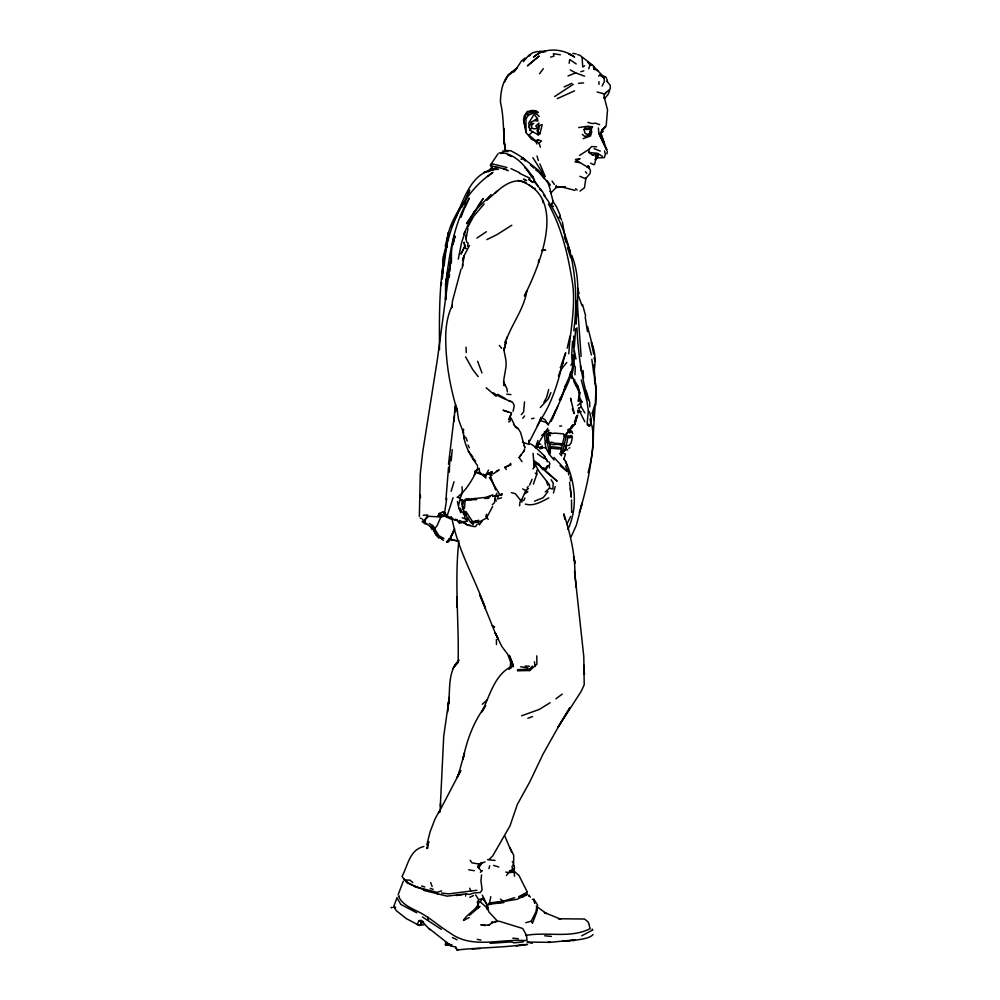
<?xml version="1.0" encoding="UTF-8"?>
<svg xmlns="http://www.w3.org/2000/svg" width="1000" height="1000" viewBox="0 0 1000 1000"><rect width="100%" height="100%" fill="white"/><g stroke="black" fill="none" stroke-linecap="round" stroke-linejoin="round"><path stroke-width="1.5" d="M572.013 378.713L571.45 376.463C574.288 366.337 575.188 355.225 573.387 344.787M593.212 442.388C593.263 425.112 595.413 408.075 595.875 390.763M595.837 404.888L596.25 387.75L594.45 379.712M477.537 466.825L477.525 469.425C472.2 479.663 466.463 490.425 457.15 497.375L460.425 497.9L462.35 492.5L462.038 486.775M545.262 491.938L549.487 488.237L549.5 484.875L539.188 471.675L534.225 462.75L539.475 465.6L543.062 469.787L546.312 468.988L547.175 467.65M441.812 278.738L443.7 254.887L445.637 247.775M571.675 511.525L571.675 512.35L571.487 499.938M593.775 372.688C595.85 362.475 595.588 352.025 591.362 342.312L593.713 354.137M454.588 412.75L455.05 406.262M465.613 896.112L465.637 893.863L447.062 896.162L423.688 890.375M533.4 484.113L536.775 474.3L536.838 470.2M593.387 437.612C591.825 462.95 586.938 488.387 579.288 512.55M442.362 278.863L443.387 256.413M572.6 341.2L571.663 355.15L572.2 362.4L570.95 365.375M440.312 806.3L443.725 736.137L449.038 699.175L448.425 704.237C450.487 689.613 447.337 671.287 459.162 660.05M528.475 488.55L525.825 490.4L522.038 499.062L521.975 502.088L515.337 493.7L511.35 492.612M525.75 922.688L531.275 921.162L536.413 910.85L536.462 907.9M492.287 504.712L494.487 502.7L495.238 495.838L500.025 495.05L502.188 493.638L501.538 495.475M593.05 934.513C589.6 938.838 578.787 939.5 572.45 940.65L573.013 940.138M474.3 475.363L475.062 471.225L479.137 468.312L479.6 472.175L485.875 478.038L485.6 474.325M451.337 262.962L451.512 256.9M443.512 261.688L443.05 271.012M458.9 540.5C454.35 580.975 459.075 621.912 458.137 662.2L452.762 668.637M598.413 127.987L598.8 133.225L606.263 149.238M449.35 472.238L449.913 456.325M593.575 372.4L593.837 364.9M594.188 410.662L593.975 416.662L592.275 413.162L594.738 404.862M576.125 324.137L576.987 300.613M448.275 944.987L445.85 945.25L445.887 944.112M554.038 460L549.4 454.425L550.262 452.912L550.5 446.938C548.5 441.825 547.587 435.75 548.663 430.288L544.2 432.125M445.95 285.825L448.1 269.225L445.575 284.425L445.588 299.375M517.013 67.8L513.625 71.875L517.3 67.638L508.075 75.113L504.562 81.788L507.812 75.575L515.413 70.25C503.1 75.425 500.625 90.375 500.438 102.225C504.125 117.587 503.05 133.375 505.025 148.725L505.363 146.838L504.812 149.613M536.975 907.725L536.8 912.013L532.45 923.263L531.275 921.162M503.775 142.125L504.338 128.812M513.075 863.888L513.562 866.025L513.737 855.438L510.112 847.95M419.363 516.4L420.275 474.062L422.725 452L437.488 358.713L451.525 254.375M538.5 262.675L538.625 259.862M604.562 150.925L605.35 154.338L604.362 157.613L596.087 157.963L595.538 156.438L597.825 156.263L598.138 155.013L595.95 154.213L592.612 155.188L588.837 152.413L588.975 149.338L591.625 146.512L596.55 146.85M477.175 524.163L475.6 526.538L473.975 526.587L467.325 525.1L463.15 522.537L459.5 522.962L459.625 520.475L466.15 523.638M447.013 247.463C446.012 232.775 452.938 219.587 460.2 207.35M452.225 449.613L451.175 460.875M440.087 811.988L440.588 803.213M443.55 263.788L442.925 271.038M477.537 465.525C469.613 455.15 462.912 442.612 463.3 429.25M528.812 444.05L529 441.163M540.388 147.225L539.062 143.05L531.425 139.125L525.962 132.487L526.025 118.763L528.475 115.125L533.337 113.312L537.388 118.462L537.913 121.037L534.725 120.75M443.038 270.938L443.525 263.663M537.238 425.988L539.825 420.575L545.588 422.113L548.212 424.787C554.125 414.15 559.562 403.275 563.837 391.737C570.062 380.562 573.775 367.75 573.125 354.913M574.412 346.15L575.65 328.713M575.85 322.738C577.9 300.312 580.438 276.875 571.775 255.425M448.537 467.238L445.938 499.625M512.65 666.462L512.863 663.737L512.612 665.95C494.438 674.062 490.037 695.612 481.788 711.963L484.613 707.375M398.088 894.887L403.263 881.237M449.25 277.375L449.513 274.438M449.762 271.488L452.038 246.287L455.062 236.125L452.912 243.95M524.525 401.912L523.612 411.912L521.263 414.688M590.35 424.462L589.562 426.125L587.238 424.1L589.562 426.125L590.875 424.288L591.312 419.45L589.625 412.25L588.387 410.962L586.9 401.062L581.263 379.913M447.713 711.9L449.062 697.412L448.425 704.237M442.212 278.188L442.5 275.325M453.237 244.338L454.075 235.987L452.65 245.025M465.625 513.488L462.95 509.062L464.425 508.3L465.213 500.2M446.587 247.725L448.3 232.712L444.025 265.925M462.1 268.325L464.212 255.55L469.45 245.463M577.737 405.337L582.013 401.887L579.812 399.762L578.175 401.238L579.15 394.875L578.038 386.325L570.6 374.038M573.775 330.8C579.913 284.4 572.188 232.062 543.45 194.513M446.6 247.775L447.938 235.125L445.25 246.175M453.925 421.475L454.562 415.438M467.562 246.3L468.113 243.012L466.688 242.087L466.037 238.738L468.025 228.162M451.675 519.438L444.175 515.85L446.7 498.537M457.375 501.562L459.012 508.5L460.35 508.338L461.838 511.712L464.4 513.975L465.087 518.45L467.287 521.4L462.55 521.675M540 133.7L542.175 124.537L539.263 125.8L538.875 129.438L537.325 130.887L538.2 134.863L540 133.7L537.325 130.887L538.962 123.112L535.725 126L538.1 128.438L533.862 128.825L531.525 127.963L531.962 124.338L531.188 122.312L537.388 118.462M519.562 505.812L520.013 501.887L522.038 499.062M481.575 874.95L480.938 880.45L482.113 889.925L480.363 892.513L474.1 892.95L469.475 894.412L465.637 893.863M567.225 348.188L569.987 336.037M506.425 875.525L510.037 870.775L513.638 869.275L514.688 871.737L519.012 875.562L527.25 892.013L526.562 894.963L526.725 894.212M448.512 464.225L455.637 404.75M567.925 529.25C578.387 507.45 575.312 479.525 564 458.713L563.675 459.462L565.525 454.038L560.862 452.35L561.45 447.713L549.663 446.525M606.287 77.938L605.75 76.85C600.337 76.1 599.338 69.388 593.763 69.25L594.05 67.05L593.088 65.512L579.738 55.188L577.638 54.65M442.987 273.463L443.4 270.45M569.163 63.275L569.7 59.525L576.225 63.925M559.65 453.488L561.462 455.763L561.95 452.413L563.288 450.838M582.112 57.6L582.737 67.025L584.637 65.738M470.15 860.3L472.038 862.862L479.263 864.087L479.2 867.638L477.688 866.525L479.263 864.087L481.85 862.5M566.85 443.075L567.888 436.238L571.525 435.85M574.95 374.787L575.3 367.35L573.7 363.237M441.125 285.312L441.587 282.35M437.75 515.612L438.738 515.625L439.1 513.488L442.912 512.013L445.387 512.938M556.213 185.45L556.112 187.537L551 192.812M525.413 128.025L523.587 119.8L524.275 115.787L527.362 111.425L534.237 111.3L538.263 112.5L535.95 110.688L531.45 110.5L529.288 111.575M561.213 449.538L564.525 435.613L567.1 432.612L562.737 451.037L560.862 452.35M528.6 896.062L528.787 895.013L530.3 897.062M463.113 432.275L463.625 429.425M589.375 135.4L590.138 131.225L591.7 129.375L583.962 129.425L585.05 133.287L589.375 135.4L584.65 136.363L582.325 134.388M571.275 431.788L569.65 432.962L568.7 430.2L569.25 429.4M463.65 500.625L462.512 506.737L462.95 509.062M588.387 410.962L587.188 422.425L588.488 425.75M523.85 121.988L526.213 113.725L531.35 112.35L536.737 114.012L539.225 116.587M458.512 505.575L460.425 497.9M503.925 902.562L491.3 903.962L486.512 905.45L489.538 902.938L490.775 896.663M606.862 153.887L607.312 151.6M458.275 259.125L461.538 242.787L465.087 232.087M582.013 401.887L579.462 397.287L579.837 393.062L578.038 386.325M549.95 191.488L550.125 190.588M448.512 270.312L445.575 284.425C449.625 254.812 453.2 224.1 469.3 198.113L464.888 207.85M464.188 438.85L464.75 436.112M537.95 440.525L535.425 447.6L538.05 446.15L538.737 442.875M536.413 910.85L537.65 905.125L533.95 899.4L534.7 902.975L533.95 899.4L532.312 899.375M426.788 844.887L430.062 831.938L434.888 819.338L439.075 811.562M463.325 257.413L462.625 260.613L464.212 255.55M566.375 444.025L565.375 448.575L567.712 450.037M546.5 431.138L546 433.413L549.4 454.425L545.775 447.788L544.462 434.588M510.588 418.663L509.95 421.463L508.738 421.912M513.05 411.262L514.3 405.825L513.088 403.137M524.65 448.95L523.538 451.725M588.088 472.612C592.25 457.212 594.938 440.812 591.85 425.163M569.587 376L570.725 371.625M510.163 668.35L510.725 661.838M548.688 389.575L546.613 397.4L543.938 402.225M604.4 95.838L603.787 98.088L604.138 97.325M604.475 143.55L601.038 133.35L601.987 129.887M563.837 391.737L565.575 385.387L572.05 370.688M504.85 342.388L507.275 336.775M553.425 492.987L555.188 486.637M461 269.2L452.55 300.738L451.7 307.712L452.238 305.462C446.788 316.8 445.325 329.625 445.775 342.075C446.225 365.75 450.637 389.35 457.6 411.725M509.462 419.312L510.85 414.425M488.913 868.65L489.725 865.8M505.925 343.113L503.9 350.087L505.988 341.15L503.988 350.262L505.975 360.487L506.112 366.2L503.775 379.9L503.925 385.55L503.825 382.562L504.95 385.725L503.488 381.987M393.55 907.15L394.3 906.55L395.662 907.675L393.55 907.15L397.113 897.438M451.138 491.275L454.012 481.763M453.062 497.675L446.887 516.688M577.762 415.112L574.65 424.412L571 428.95M573.013 940.462L575.225 939.825L550 942.35L527.375 942.05M464.225 204.137L469.663 190.1L461.975 207.05M550.5 446.938L549.487 449.963L550.262 452.912M588.725 68.763L589.725 65.825M529.587 485.087L532.1 479.275M560.487 400.213L565.575 385.387M506.6 339.2C512.562 322.825 524 308.812 526.812 290.988L524.375 296.038C539.85 264.875 569.125 195.4 518.312 180.438M545.262 443.925L547.263 438.088M567.2 433.387L572.938 424.8L570.75 427.425M545.45 468.425L547.6 466.087L549.212 465.725L549.888 463.775L548.9 461.6M539.825 420.575L540.95 417.388L545.062 419.725L548.212 424.787M492.537 496.425L496.025 495.462L496.825 493.212M575.638 419.175L576.862 415.737L574.362 422.375M569.837 940.95L562.737 941.275M561.337 364.787L565.662 352.775L561.3 367.975L563.138 361.138C558.275 381.763 552.188 402.788 540.112 420.487M558.413 376.175L560.675 369.963L566.8 362.488M557.775 406.375L551.213 421.287M552.737 418.025L555.65 410.125M461.062 217.213L462.7 212.887M486.7 514.188L485.763 516.613L488.237 519.35M462.987 212.013L464.338 208.55M587.225 167.463L587.875 165.812L589.237 166.762L589.388 168.212L576.525 160.475L575.05 161.9L579.825 162.638M609.725 90.438L608.25 94.2L604.85 98.312M463.775 234.125L474.212 211.363M522.05 461.725L519.1 457.537L520.825 455.238M538.2 134.863L530.087 130.25L529.2 127.287L531.188 122.312M581.15 505.863L582.312 502.975L576.312 525.337L571.15 536.75M550.887 392.562L548.337 398.762L540.312 407.488M424.113 924.675L419.325 925.487L417.325 924.45L418.938 920.6L421.337 920.375L423.55 921.925M423.862 522.325L425.275 521.3L423.363 520.662L422.638 519.225M570.7 516.362L566.712 524.462M441.3 516.05L437.075 525.625L434.938 528.413L430.462 526.6L431.087 528.112L431.975 527.987L431.987 529.587L432.762 528.5L438.825 538.188M550.5 191.537L553.175 201.637L551.625 204.2M515.812 69.737L521.35 61.1L525.087 58.05M453.988 530.962L448.625 541.525L446.7 542.025L448.625 541.525M468.875 222.413L472.062 215.387L466.562 223.637L483.237 198.463L478.325 205.7M450.9 536.788L454.05 529.925M508.475 419.875L511.637 412.975L503.05 410.2L508.562 412.163M438.525 813.138L460.8 770.562L457.05 777.613L459.438 771.912L458.462 774.575L464.45 753.075L462.875 759.613C466.788 740.425 473.587 721.287 485.75 705.713M483.075 474.225L485.238 475.312L486.488 474.35L488.488 470.037M579.875 176.337L585.575 178.688L585.875 178.05L584.487 187.775L579.963 191.137M454.675 528.85L450.163 538.488L447.163 541.188L448.363 540.975M523.688 500.662L524.963 497.962M513.787 869.6L514.587 867.962L513.575 865.25M595.538 156.438L596.737 154.025M602.112 86.013L604.425 81.375L604.15 77.987L599.663 74.7L598.775 76.25M532.987 469.012L534.15 466.725L533.075 453.375M468.113 226.5L473.725 216.213L484.15 203.988M456.65 215.725L450.85 226.75C462.8 206.912 467.25 173.388 494.85 169.1M524.525 450.15L519.1 457.537M540.975 419.113L529.237 442L529.125 440.175L529.025 444.412L522.513 442.238M551.65 204.5L553.175 201.637M459.2 521.362L459.5 522.962L456.987 520.025L454.775 520.262L451.125 517.087L449.637 517.95L445.012 513.55M547.775 428.3L538.462 443.25M574.712 379.725L573.75 381.425L579.837 393.062M559.25 399.913L562.575 394.075M469.588 915.238L479.938 906.375L477.212 908.425L478.175 904.663L477.362 902.2L478.738 899.788L482.863 898.363L485.975 902.275L488.612 911M560.237 367.587L562.5 363.663M497.962 153.875L490.337 165.188L491.488 167.113M425.4 520.513L424.963 519.75L427.137 516.213M533.375 115.525L528.75 122.987L529.2 127.287M530.087 130.25L531.525 127.963M499.275 469.938L493.387 473.725L489.6 473.663L491.838 475.588L489.775 473.625L487.2 473.512L485.55 475.838M455.238 664.775L454.288 666.275L458.225 662.225M473.775 213.6L477.137 208.525L491.087 194.6M539.062 143.05L541.587 141.012L538.162 139.825L536.812 141.788L529.012 135.137L532.625 131.588M460.875 206.112L462.612 203.612M478.438 867.913L482.163 862.738M492.612 506.488L486.438 518.15L478.188 522.5L479.35 524.9L482.287 520.9M500.962 153.613L501.65 152.7C515.975 154.238 525.237 166.513 533.188 177.237L534.125 181.038L533.188 177.237M527.1 487.912L528.212 486.425M539.562 73.713L543.3 68.713M603.612 129.075L605.425 126.638L603.038 129.05M522.825 418.263L524.575 415.938M547.938 491.575L543.225 497.675L534.525 501.2M426.925 848.587L428.775 841.575L427.188 848.25L428.038 847.913M494.938 921.488L499.2 921.225L522.688 928.475L526.45 935.15L527.05 940.375L524.062 940.562L522.938 941.975L514.338 942.837L510.887 941.9L490.05 943.35M418.263 925.4L420.812 924.338L422.675 922.05L429.913 929.762M597.112 92L602.825 93.438L603.987 94.712L606.05 92.238M433.137 529.15L434.188 527.925L438.875 535.688L443.925 538.525M479.438 865.962L482.025 862.962L485.112 861.938M523.312 61.675L528.737 55.4L532.675 52.775L537.238 51.5L540.25 52.188L545.188 51.588M585.575 178.688L590.087 173.487L590.475 170.712L588.337 166.275M424.963 519.75L428.587 516.263L440.075 516.975L446.112 515.875M489.925 496.587L488.375 498.338L484.762 498.5M563.725 451.413L565.837 449.65L561.95 452.413M517.362 670.8L529.7 670.512L536.9 664.25L536.775 655.837M495.163 193.2C503.175 185.325 514.7 177.262 526.275 182.662M532.413 666.05L529.35 669.262L517.6 669.675M510.763 463.338L508.55 465.613L504.675 467.388L506.35 469.475M491.062 169.013L488.325 171.7L491.45 168.787M603.987 94.712L610.325 88.675L610.25 85.325L606.95 81.363M489.012 859.488L492.7 855.938L510.05 825.75L517.312 804.5L529.8 781.85L543.112 753.988L560.425 723.175L569.938 707.688L557.85 727.575L581.138 691.438L584.212 684.775L583.8 656.75L574.775 573.475L574.938 575.275C575.163 554.438 570.337 533.638 563.787 513.862L564.837 519.275M488.125 171.062L491.163 168.162M550.275 189.6L548.138 183.25L538.55 170.375L522.788 157.863L521.3 159.225L522.788 157.863L516.862 154.025L511 150.838L504.425 150.3L504.95 149.9M399.338 895.95L398.663 896.575C402.8 905.5 412.837 908.737 420.925 913.062C431.287 918.85 440.175 926.963 450.363 933.188C471.925 949.013 499.725 938.925 524.062 940.562M476.712 522.238L476.213 521.075L473.188 522.863L476.712 522.238L478.775 520.337L471 521.975M486.875 200.275L497.488 190.75M508.975 669.475L511.725 667.05L510.025 668.3M482.238 704.262L487.413 699.7M449.85 518.138L451.125 517.087M601.038 133.35L601.675 130.2L605.612 126.975L606.263 124.775L607.537 109.925L604.375 97.688M601.475 132.613L602.85 131.537L602.55 129.375M489.938 472.65L488.275 473.925L492.312 473.188L492.025 471.95L490.763 472.013L492.312 473.188M480.375 872.275L482.45 870.7M487.525 176.513L492.938 172.4C436.938 210.138 439.225 289.95 439.5 349.688M555.9 698.838L562.25 694.087M541.638 435.363L544.275 433.4M547.762 430.962L548.663 430.288M528.75 56.288L530.575 54.95M540.25 52.188L533.45 57.125C544.612 47.225 562.9 48.288 574.625 57.05L568.775 53.913M522.1 897.412L526.9 894.7L523.975 894.987L517.537 899.2L505.55 901.162M486.4 231.737L476.9 238.075M569.637 429.875L568.7 430.2M524.913 493.7L527.85 491.737L522.75 488.938M573.212 84.375L554.625 96.575M579.525 155.45L588.975 149.338M511.825 225.212L497.35 234.412L486.912 239.613M580.337 412.113L581.125 411.625L579.025 411.075M496.362 471.312L498.25 470.138M550.125 702.725L539.275 709.438L521.562 715.8M568.85 448.312L569.75 447.762M511.1 464.837L504.675 467.388M536.812 446.975L539.812 447.537L542.45 446.05M488.075 925.288L493.212 922.438L491.375 922.312L495.85 922.087M535.425 447.6L538.05 446.15M469.212 917.55L463.525 920.438C467.4 913.2 477.125 910.2 479.15 901.7L477.362 902.2M563.038 444.137L561.138 445.163L558.625 444.325L553.075 444.675L549.788 443.488M488.2 171.475L490.35 170.35L483.762 172.575L495.812 169.025L492.638 169.488L498.35 169.338M576.525 160.475L580.075 158.663L575.475 159.45M548.812 497.887C541.625 501.625 533.75 506.575 525.35 504.087M592.612 155.188L596.15 153.412M531.962 124.338L533.862 123.4M588.15 134.1L589.688 133.363M423.888 846.513C409.5 849.762 407.95 865.45 402.038 876.438C409.325 887.725 424.875 888.425 436.737 892.412L441.637 890.925M469.775 897.325L473.512 895.562M564.175 86.938L571.862 83.312M464.4 513.975L463.512 514.375L465.887 514.35L468.038 519.587L462.262 517.812M557.3 98.637L574.538 90.862M489.538 902.938L503.225 901.237L514.712 897.675M518.5 896.9L527.25 892.013M486.488 474.35L492.025 471.95M459.425 500.812L461.863 499.775L462.625 501.125L469.263 499.225L485.75 497.362L492.863 494.837M581.7 935.812L592.775 929.975L592.137 929.062M479.263 864.087L482.025 862.962M567.987 75.987L575.688 72.9L584.6 76.175M458.425 949.488L457.137 950L455.588 946.988L451.375 946.075L445.375 942.113M527.85 718.288L532.537 716.575M476.912 890.263L448.688 893.863L441.625 893.075M548.175 433.6L550.938 432.6L548.413 433.062M583.112 138.663L590.55 135.988L591.825 131.475L590.138 131.225M562.675 450.763L565.837 449.65M474.9 498.4L469.812 500.15L466.512 500.15M584.862 412.987L581.362 407.125L578.337 408.125L579.312 409.312M426.737 523.375L424.975 523.913L422.125 521.45M535.075 140.738L538.162 139.825M467.875 499.588L462.463 500.7L461.662 503.663L462.512 506.737L464.425 508.3M550.625 57.112L553.888 56.175L553.438 53.663L560.35 54.787M580.85 71.675L583.825 70.85M497.25 498.988L501.512 497.812M558.938 217.812L560.35 217.45L561.663 220.15M489.6 473.663L495.575 489.975M455.588 946.988L457.137 950C478.062 947.588 498.963 947.788 519.688 945.125M479.6 472.175L476.95 472.837L482.438 474.812M596.087 157.963L597.475 157.613L595.1 159.637L596.388 157.387L594.487 164.5L593.525 164.713M571.45 437.262L569.05 437.85L567.888 436.238M583.962 129.425L591.862 127.963L592.625 126.838L587.612 126.225L578.713 127.575M525.55 935.487C546.5 931.475 570.325 938.812 590.112 928.675L589.175 925.263M493.413 903.025L503.663 901.975M490.925 164.363L492.762 163.975L506.987 167.512M531.55 418.738L534.062 418.212M546.763 466.2L549.212 465.725M556.112 187.537L565.138 186.75M548.875 442.713L551.812 442.163L554.7 443.275L562.587 443.725M438.738 515.625L442.962 514.925L439.1 513.488M539.9 448.762L542.263 448.375M567.85 941.012L575.225 939.825M590.588 65.237L588.1 62.5L590.588 65.237L592.112 65.013M564.412 449.65L566.587 449.338L565.288 445.85L569.4 445.25L571.15 442.875L572.425 437.2L571.2 435.337M456.238 895.512L462.738 894.638M516.087 946.038L527.55 944.425L520.15 944.975M548.138 433.938L554.888 433.137L563.5 433.888L564.675 436.962M485.238 475.312L486.463 475.175M593.763 69.25L594.95 69.125L593.337 67.138M454.775 520.262L456.987 520.025M547.675 942.35L550.075 942.1M520.087 944.837L523 944.538M495.262 167.763L498.35 167.5L506.587 169.412M578.462 83.325L583.562 82.9M541.575 250.463L545.65 250.162L541.725 250.425M423.263 515.262L427.713 514.95M472.038 948.975L480.275 948.512M559.675 426.112L561.65 426.012M465.288 248.425L464.1 242.413L465.288 248.425L466.362 248.388M601.862 131.562L602.85 131.537M564.85 186.713L555.988 186.725L564.612 187.188L561.312 186.85L575.062 190.387M470.613 499.65L476.7 499.65M502.388 151.137L507.825 151.588M584.888 128.075L589.65 128.1M567.987 431.138L568 429.45L569.225 429.5M404.475 880L409.9 880.125L412.775 882.487M536.912 444.15L540.75 444.25M499.025 152.963L503.35 153.088M578.175 411.188L579.738 411.238L578.013 413.038L577.812 410.25M545.487 51.5L539.637 51.15M525.1 666.062L529.412 666.237M539.812 447.537L545.775 447.788M528.013 667.938L520.65 666.762M467.325 525.1L470.188 525.262M489.625 925.275L480.8 924.788L485.3 925.625M551.763 448.363L559.312 448.988M449.688 944.538L445.15 944.175L445.85 945.25M506.75 394.2L510.962 394.588M544.712 935.8L551.388 936.413M512.8 938.2L518.337 938.713M487.575 859.638L495.012 860.438M448.925 944.45L451.962 944.775M497.75 902.062L501.188 902.45M514.513 876.188L514.012 871.263L510.037 870.775L512.825 872.212L508.55 872.712L505.737 872.038M449.012 538.6L451.65 538.938M523.237 669.625L529.7 670.512M465.938 498.762L469.263 499.225M588.837 152.413L597.825 153.438L602.463 156.463M468.738 869.825L474.312 870.713M542.263 468L546.312 468.988L542.263 468L538.638 463.837L534.475 461.087M477.238 939.362L480.975 940.062M458.237 541.025L450.062 539.5L456.587 540.737M572.837 53.35L576.263 53.987M527.238 942.2L532.362 943.288M533.013 187.987L535.2 188.45M444.175 515.85L449.2 517.163M509.075 401.1L511.312 401.587M549.487 488.237L552.863 489.038L553.237 483.15L551.125 479.775M489.787 903.6L491.3 903.962M587.863 122.4L592.112 123.562L595.55 123.162L599.625 124.688M569.1 54.15L570.837 54.65M404.075 879.112L406.875 882.738L417.625 887.45M421.538 885.987L424.787 886.975M498.35 167.5L491.875 165.938L492.488 167.825M493.612 865.425L498.862 867.038M424.137 889.663L414.087 886.413M511.037 168.65L519.712 172.8M430.25 888.35L433.175 889.338M547.038 434.525L550.375 435.712L547.987 434.637M570.288 430.712L571.9 431.312L572.75 433.65M420.2 518.125L421.475 518.625M495.238 495.838L498.25 497L496.025 495.462M594.075 148.65L600.312 151.088M503.525 168.85L508.3 170.738M525.3 179.862L523.488 179.15L526.638 180.538M519.587 173.337L530.025 178.3M544.2 456.125L546.325 459.613M590.612 163.225L593.15 164.325M418.938 920.6L420.775 921.4L420.812 924.338M507.663 154.838L511.413 156.488M550.925 205.325L553.562 206.5M494.562 626.888L492.287 625.862L494.212 627.062M441.362 929.35L422.413 916.963M531.35 112.35L533.337 113.312M452.5 937.6L457.113 939.825M532.425 187.213L529.312 185.125M512.25 861.725L513.45 862.362M417.325 924.45L406.238 918.575L396.225 910.6L394.05 907.013M530.6 443.888L534.438 446.325L545.025 456.475M416.788 912.812L400.763 904.388L397.575 898.85M429.288 523.538L432.7 525.4L434.938 528.413M425.35 523.212L433.338 528.162L431.675 526.362M570.312 69.938L575.688 72.9M512.575 402.15C506 399.487 499.2 396.95 493.15 392.713M437.788 536.462L441.925 538.825M515.075 426.9L518.275 428.738L520.588 432.45L524.9 447.713L524.188 445.487M526.213 113.725L528.475 115.125M600.837 75.65L604.15 77.987M537.475 453.787L544.288 458.625M575.588 188.8L577.175 189.963M500.387 899.1L503.225 901.237M441.45 538.862L443.45 540.363M535.2 473.1L536.775 474.3M497.675 394.263L505.55 398.725M429.175 928.587L451.375 946.075M574.325 357.625L575.938 358.9L574.35 350.712M560.025 465.637L567.1 471.463L553.888 457.388M486.163 387.775L496.213 396.375M536.213 906.125L546.325 913.55L544.362 912.537L560.7 919.163L558.587 918.75L584.575 919.025L588 921.85L589.25 924.638M512.612 665.95L513.475 666.712M424.2 521.538L425.325 522.537M513.562 424.538L518.275 428.738M524.95 167.9L527.463 170.162M430.462 526.6L431.975 527.987M530.462 164.887L534 168.15M535.562 169.788L538.888 172.15L544.338 178.637L541.15 170.763L532.875 157.625M473.237 524.775L470.138 521.9L467.812 517.737L468.038 519.587M405.688 880.688L407.413 882.325M594.05 67.05L597.737 70.562M545.112 471.1L557.15 481.138L542.55 468.013M522.812 158.45L525.363 160.938L522.788 157.863M455.737 519.125L459.5 522.962M534.025 181.4L542.4 191.488L545.35 196.475M534.237 111.3L536.737 114.012M442.912 512.013L444.288 513.525M539.725 189.025L541.287 190.763M463.713 513.975L465.05 515.5L465.887 514.35L463.537 511.538M488.7 911.725L497.3 920.962M529.963 173.7L533.475 177.975M468.275 451.225L472.725 456.7L472.825 458.787M475.062 471.225L475.988 472.362M477.688 866.525L480.887 870.5M499.35 345.45L501.65 348.312M546.9 180.387L550.363 185.188M478.237 376.637L472.738 369.613L465.562 356.8M472.488 521.512L465.85 511.388M584.85 421.737L579.738 411.725M548.45 204.037C562.075 228.337 568.5 257.087 572.762 284.575C575.562 307.925 570.237 330.863 568.763 353.812M514.012 871.263L512.487 869.225L512 866.237M530.887 175.712L532.2 177.463M585.475 171.675L586.763 173.4M435.625 534.163L437.163 536.263M473.9 458.95L475.662 461.388M552.062 181.05L554.338 184.387M526.912 169.838L530.1 174.537M534.475 180.662L538.038 185.987M552.675 200.987L556.525 206.825L560.125 215.15M486.287 903.775L482.863 898.363L480.175 901.787L486.175 907.087L487.3 909.688M569.388 428.938L570.513 430.737M475.675 894.9L478.738 899.788M489.412 477.525L500.025 495.05M461.863 499.775L462.625 501.125M404.263 879.7L404.65 880.4M482.275 895.163L484.712 899.7M436.737 892.412L437.738 894.287M533.663 464.688L534.812 466.9M504.75 835.812L511.538 852.05M432.562 528.025L436.087 534.925L433.55 529.288M503.625 382L506.763 388.237L507.413 391.938M511.037 417.938L514.375 424.787M565.538 466.15L568.375 472.038L568.725 474.988M468 445.025L469.338 447.775M539.862 163.925L545.325 176.713M598.8 133.225L606.962 150.25L600.275 132.863M467.225 441.087L465.887 437.512M546.975 460.575L546.3 459.075L547.375 461.775M469.65 888.213L470.825 890.85M495.163 498.65L496.25 501.087M535.925 141.725L536.9 144M459.012 508.5L460.788 512.762M564.3 236.775L570.4 251.475M572.312 408.75L574.212 413.562L570.588 398.188L570.95 400.863M463.6 433.237L458.6 419.712L456.75 407.85M548.55 465.412L549.513 467.95M477.6 361.262L481.987 372.925M512.238 662.188L509.325 655.337L512.475 664.488M430.725 882.613L432.137 886.475M577.837 294.137L582.025 305.663M588.2 399.738C581.237 376.463 578.1 351.812 576.9 327.738M567.438 247.662L570.737 257.613M546.462 481.138L547.812 485.275M511.6 664.638L507.688 654.287L501.85 646.488L495.275 633.05L479.6 594.425L485.438 608.312C475.012 578.6 457.912 550.188 452.125 519.113M581.362 407.125L579.812 399.762M585.612 315.763L582.537 304.513M586.188 390.95L589.612 402.05L589.75 406.863M565.788 461.325L567.05 465.5M487.463 905.85L488.062 907.85M594.062 357.788L595.138 361.388M537.013 155.95L538.362 160.5M577.45 287.775L579.125 293.538M587.562 326.45L592.675 346.637M592.275 413.162L593.962 419.75M427.512 916.637L428.413 920.188M588.45 342.8L591.375 354.913M596.213 396.975L595.425 384.012L591.825 359.387M606.875 78.987L607.475 81.762M594.575 358.113L595.138 360.75M565.988 242.125L562.362 221.875M523.587 119.8L525.962 132.487M542.475 199.75L542.962 202.575M575.763 383.263L576.188 385.85M585.188 316.85L587.45 331.637M590.075 418.963L590.875 424.288M462.537 263.988L462.812 265.837M597.5 153.963L597.825 156.263M570.05 476.75L570.638 480.938M580.413 365.6L581.1 370.75M569.575 482.388L571.275 497.163L570.375 488.5M574.462 571.175L576.362 587.625M534.475 661.787L534.938 666.45M577.337 303.012L581.112 356.45M594.225 368.638L595.425 384.012M583.787 665.075L584.425 674.338L584.312 672.763M420.312 494.588L420.513 497.638M583.075 370.475L583.55 378.162M598.925 81.7L599.025 84.4M466.05 347.188L466.25 352.55M465.938 234.963L466.037 238.738M496.375 639.587L496.488 644.525M573.675 336.112L573.875 347.175M445.6 296.112L445.637 299.113M445.613 297.113L445.637 299.613M456.9 596.65L456.838 606.838L456.9 596.65M520.225 896.737L520.188 897.75L520.65 895.938L520.225 896.737M576.862 416.175L574.65 424.412L576.862 416.175M464.862 246.2L461.062 253.863L464.862 246.2M391.312 907.537L391.975 907.588L391.312 907.537M550.25 942.075L549.325 942.113L550.25 942.075M560.25 216.062L559.038 217.362L560.35 217.45L560.25 216.062M531.213 62.512L527.438 65.888L539.188 56.087L531.213 62.512M530.05 180.325L528.65 179.35L533.025 182.525L530.05 180.325M498.137 638.975L495.275 633.05L498.137 638.975M504.938 146.387L503.85 140.338L504.938 146.387M574.25 559.325L573.538 556.375L575.15 563.288L574.25 559.325"/></g></svg>
